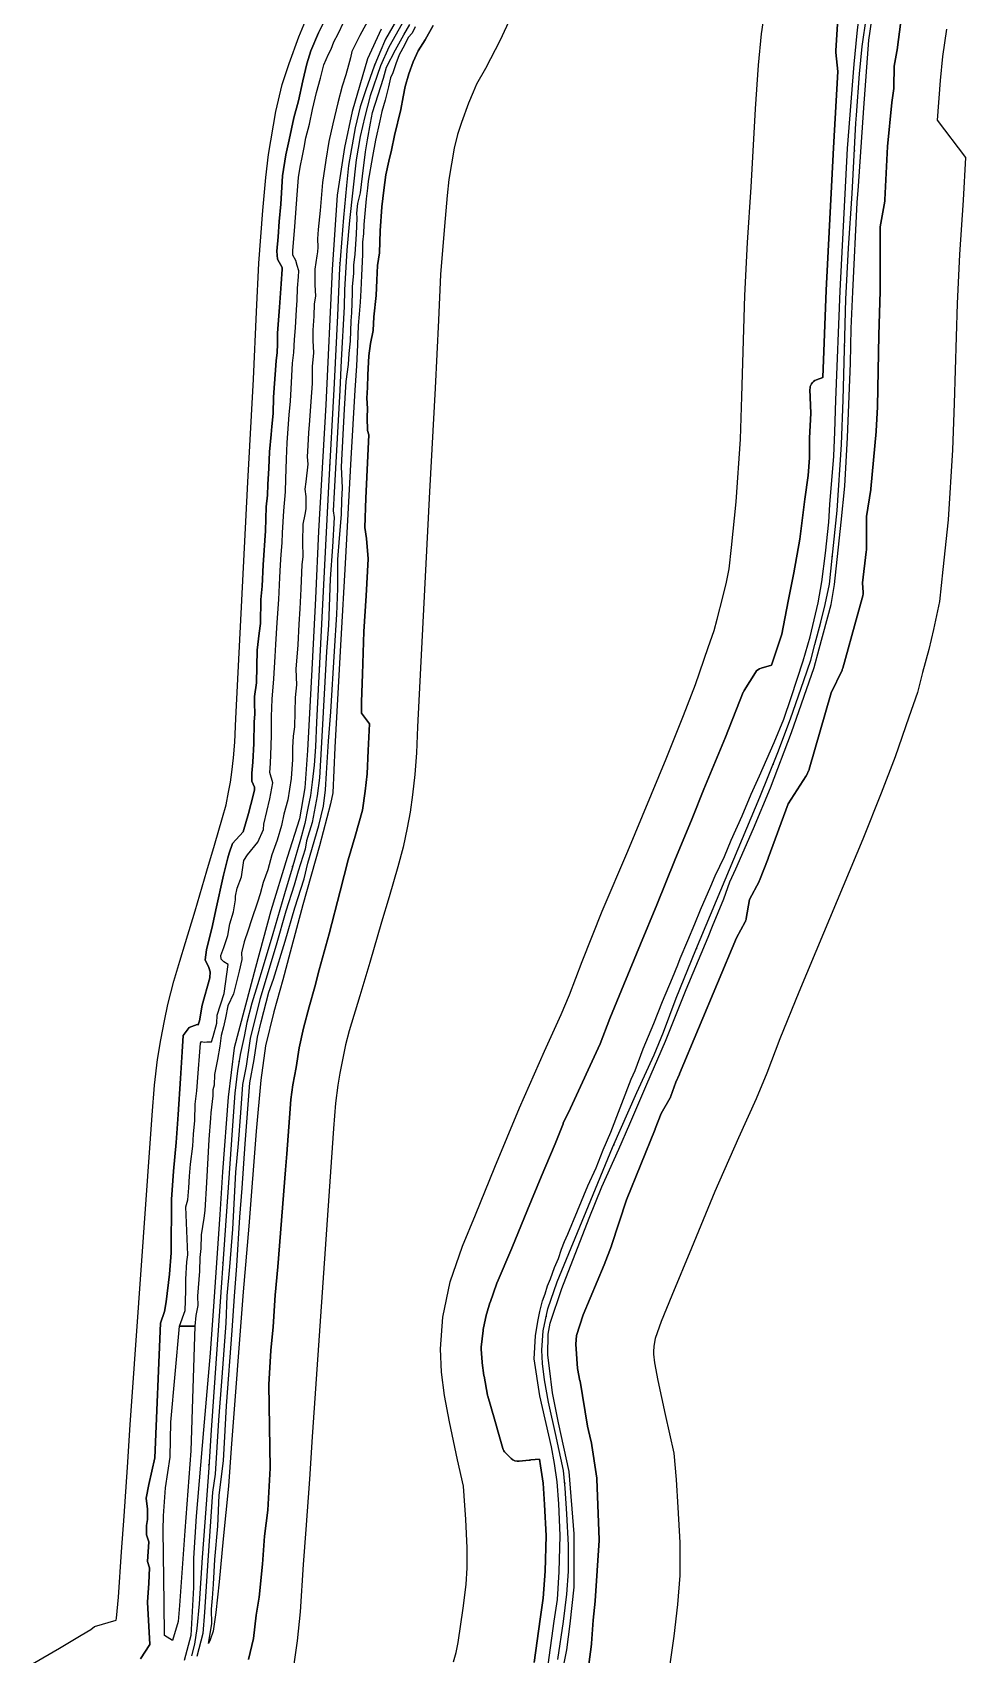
# Model space of a CAD drawing. Header units: inches. Extents: x 91426 to 118597, y 433843 to 446922.
# Drawn here: x 103256 to 103717, y 439581 to 440383 of the extents above; entities that cross this region are included whole.
import ezdxf

# ---------------------------------------------------------------- set-up
doc = ezdxf.new("R2010")
doc.units = ezdxf.units.IN
doc.header["$MEASUREMENT"] = 0
for name, color, linetype, true_color in [('As_waterkering_PWK', 7, 'Continuous', 0x8b0648), ('Beschermingszone_PWK', 7, 'Continuous', 0xde06d3), ('Kernzone_PWK', 7, 'Continuous', 0x33065f), ('Kruinlijnen_PWK', 7, 'Continuous', 0xda0676), ('Leggerbermen_PWK', 7, 'Continuous', 0xd60719), ('Referentiepunten_PWK', 7, 'Continuous', 0x7e0730)]:
    doc.layers.add(name, color=color, linetype=linetype, true_color=true_color)

msp = doc.modelspace()

# ---------------------------------------------------------------- linework, layer by layer
at = {"layer": 'As_waterkering_PWK'}
for points in [[(103435.9132, 440389.034), (103430.4893, 440379.509), (103427.7111, 440372.8944), (103424.8007, 440366.1475), (103420.6997, 440354.5058), (103417.9215, 440346.1714), (103415.408, 440335.7204), (103412.233, 440317.0672), (103411.1746, 440307.2776), (103409.7194, 440291.4026), (103407.7351, 440266.3994), (103406.6767, 440242.9837), (103405.0892, 440209.5139), (103402.3111, 440158.4492), (103396.3579, 440041.9), (103395.8288, 440029.7291), (103395.1673, 440020.601), (103394.2413, 440012.2666), (103393.3152, 440005.652), (103392.1246, 439999.4343), (103390.5371, 439991.7613), (103388.4204, 439983.9561), (103384.3194, 439969.8009), (103380.4829, 439957.1009), (103374.7944, 439937.2571), (103369.8996, 439921.2497), (103367.1214, 439912.1216), (103364.3433, 439902.9935), (103361.8298, 439893.4684), (103360.5068, 439886.457), (103358.6547, 439877.5934), (103357.3318, 439869.5236), (103356.0089, 439858.5434), (103354.9506, 439844.785), (103344.2349, 439691.9878), (103342.912, 439670.9534), (103341.1922, 439646.4794), (103339.8693, 439629.0169), (103338.4141, 439606.1304), (103337.2235, 439593.9595), (103336.0328, 439586.1543), (103334.5776, 439580.3334)], [(103662.9639, 440337.995), (103663.182, 440341.9757), (103664.6372, 440362.481), (103665.9601, 440375.9748), (103668.2091, 440390.7915)], [(103514.7084, 439688.7363), (103511.0463, 439705.7838), (103509.0619, 439716.7641), (103508.0036, 439724.8339), (103507.739, 439731.4485), (103508.4005, 439740.9735), (103510.6494, 439751.9537), (103515.2796, 439765.1829), (103521.1005, 439779.3381), (103530.7578, 439802.8861), (103542.6641, 439831.5935), (103554.7026, 439858.8456), (103563.1693, 439877.4988), (103567.7995, 439888.7436), (103574.1495, 439905.4124), (103583.8069, 439929.3572), (103596.2423, 439958.8583), (103615.4246, 440004.8959), (103624.2882, 440026.9886), (103630.6382, 440043.5251), (103637.1205, 440062.4429), (103640.6924, 440072.6294), (103642.6768, 440080.3023), (103645.5872, 440091.4148), (103647.7039, 440100.0138), (103649.8205, 440110.068), (103651.1434, 440123.0326), (103653.657, 440146.5805), (103655.7737, 440179.2567), (103656.5674, 440201.2171), (103658.0226, 440250.9589), (103659.2133, 440276.2266), (103661.0653, 440303.3465), (103662.9639, 440337.995)], [(103515.6765, 439578.519), (103518.4546, 439597.3045), (103520.0421, 439610.9305), (103520.8359, 439622.043), (103520.8359, 439635.0077), (103520.0421, 439650.6181), (103519.2484, 439663.3181), (103518.4546, 439672.0494), (103514.8828, 439687.9244), (103514.7084, 439688.7363)]]:
    msp.add_lwpolyline(points, dxfattribs=at)
at = {"layer": 'Beschermingszone_PWK'}
for points in [[(103530.9996, 439576.1067), (103532.1902, 439586.1609), (103532.2136, 439586.4126), (103532.9998, 439598.0746), (103534.0456, 439607.3558), (103534.0659, 439607.583), (103536.0503, 439637.3487), (103536.0507, 439637.3543), (103536.0614, 439637.6813), (103536.0567, 439637.8251), (103536.0574, 439637.8811), (103534.8668, 439667.6468), (103534.8601, 439667.774), (103534.828, 439668.0996), (103534.8139, 439668.1992), (103532.0357, 439686.4555), (103531.9965, 439686.6788), (103531.9585, 439686.8534), (103530.2779, 439693.9641), (103526.6015, 439716.154), (103526.5726, 439716.3122), (103526.5636, 439716.3565), (103525.3088, 439722.3796), (103524.4362, 439734.4702), (103524.8341, 439738.8072), (103528.2071, 439748.9064), (103538.4578, 439773.6134), (103538.4589, 439773.6161), (103538.5045, 439773.7301), (103542.0764, 439782.9905), (103542.1461, 439783.1827), (103542.1658, 439783.242), (103549.5182, 439805.8244), (103563.7375, 439840.7145), (103563.776, 439840.8118), (103566.6848, 439848.3999), (103571.0897, 439856.1748), (103571.2238, 439856.4281), (103571.3588, 439856.7261), (103571.4637, 439857.0022), (103573.8982, 439864.0265), (103575.6839, 439867.8867), (103575.7597, 439868.059), (103603.8356, 439935.2831), (103608.206, 439943.2527), (103608.3064, 439943.4455), (103608.4414, 439943.7435), (103608.5567, 439944.0497), (103608.6516, 439944.3628), (103608.7259, 439944.6814), (103608.754, 439944.8349), (103610.3364, 439954.3292), (103615.0976, 439963.1193), (103615.1855, 439963.2893), (103615.3205, 439963.5873), (103615.359, 439963.683), (103619.5924, 439974.5309), (103619.6281, 439974.6253), (103629.4949, 440001.4994), (103638.3303, 440015.3287), (103638.4469, 440015.5206), (103638.6012, 440015.8092), (103638.6477, 440015.9061), (103639.5738, 440017.8905), (103639.6623, 440018.0916), (103639.7776, 440018.3978), (103639.8503, 440018.6306), (103650.672, 440056.4822), (103656.0834, 440067.7078), (103656.1988, 440067.9656), (103656.3141, 440068.2718), (103656.3981, 440068.5446), (103663.5422, 440094.343), (103666.3206, 440104.3984), (103666.3308, 440104.436), (103666.4051, 440104.7546), (103666.4584, 440105.0775), (103666.4905, 440105.4031), (103666.4946, 440105.9861), (103666.2516, 440110.7267), (103668.0551, 440126.1852), (103668.0781, 440126.4376), (103668.0888, 440126.7646), (103668.0888, 440143.5566), (103670.2722, 440156.9143), (103670.2949, 440157.0683), (103670.3167, 440157.2632), (103672.9217, 440185.6043), (103672.932, 440185.735), (103672.9342, 440185.7701), (103673.6365, 440197.778), (103673.6441, 440197.9763), (103674.3051, 440233.2694), (103674.9656, 440255.0686), (103674.9679, 440255.22), (103674.9679, 440286.8085), (103677.1448, 440299.4854), (103677.1741, 440299.679), (103677.2062, 440300.0046), (103677.2107, 440300.0819), (103678.5279, 440326.4265), (103680.6208, 440348.2707), (103681.6588, 440355.148), (103681.672, 440355.2416), (103681.7041, 440355.5672), (103681.7144, 440355.8325), (103681.8416, 440366.1358), (103683.4871, 440375.3408), (103683.5223, 440375.568), (103683.5251, 440375.5894), (103689.1746, 440419.9844)], [(103464.0936, 439577.444), (103465.4344, 439582.0622), (103466.3767, 439586.9311), (103468.8798, 439603.8565), (103470.2488, 439615.6071), (103470.8359, 439623.8265), (103470.8359, 439633.7373), (103470.1214, 439647.789), (103469.3898, 439659.4945), (103468.9561, 439664.265), (103466.049, 439677.1858), (103461.9892, 439696.0846), (103459.6438, 439709.0627), (103458.1339, 439720.5751), (103457.6696, 439732.1834), (103458.7507, 439747.7516), (103462.3428, 439765.2892), (103468.5284, 439782.9622), (103474.8487, 439798.3321), (103484.5346, 439821.9498), (103496.6973, 439851.2755), (103509.0687, 439879.281), (103517.2732, 439897.3567), (103521.3121, 439907.1655), (103527.5977, 439923.6649), (103537.5817, 439948.42), (103550.1282, 439978.1844), (103569.1433, 440023.8208), (103577.7448, 440045.2603), (103583.634, 440060.5967), (103589.8781, 440078.8194), (103592.8123, 440087.1871), (103594.2887, 440092.8959), (103597.1249, 440103.7249), (103598.9508, 440111.1427), (103600.3476, 440117.7776), (103601.4135, 440128.2239), (103603.8289, 440150.8519), (103605.8321, 440181.7762), (103606.5938, 440202.8512), (103608.0571, 440252.8668), (103609.2935, 440279.107), (103611.1586, 440306.4178), (103613.2789, 440345.1135), (103614.8102, 440366.6908), (103616.3278, 440382.1701), (103618.8168, 440398.5682)], [(103255.9488, 439576.4117), (103269.33, 439584.1728), (103280.1029, 439590.5613), (103284.7581, 439593.4391), (103286.6886, 439594.9325), (103297.3652, 439597.9221), (103297.5184, 439598.9263), (103298.5379, 439609.3476), (103299.9653, 439631.7969), (103301.2983, 439649.3922), (103303.0001, 439673.6108), (103304.3228, 439694.6424), (103315.058, 439847.7181), (103316.1929, 439862.4715), (103317.7209, 439875.154), (103319.3224, 439884.9231), (103321.2727, 439894.2566), (103322.7886, 439902.291), (103325.8583, 439913.9236), (103328.8545, 439923.7681), (103331.6403, 439932.9214), (103336.44, 439948.6177), (103342.1098, 439968.3963), (103345.9626, 439981.1503), (103349.9048, 439994.7571), (103351.6131, 440001.0567), (103352.8941, 440007.2483), (103353.8405, 440012.1905), (103354.5487, 440017.2492), (103355.3273, 440024.2564), (103355.8916, 440032.0438), (103356.4023, 440043.789), (103362.3665, 440160.5559), (103365.1407, 440211.5479), (103366.7195, 440244.8343), (103367.8066, 440268.8855), (103369.8641, 440294.8107), (103371.3714, 440311.2532), (103372.5957, 440322.5779), (103376.2015, 440343.7623), (103379.4317, 440357.193), (103382.8595, 440367.4765), (103387.5289, 440380.7317), (103390.9064, 440388.5612)], [(103401.589, 440391.2743), (103397.2539, 440382.7441), (103393.5202, 440373.7557), (103391.5521, 440367.4292), (103389.5139, 440359.0049), (103387.4088, 440349.1374), (103385.1561, 440340.6568), (103382.8933, 440329.7415), (103381.1471, 440322.3539), (103379.4907, 440312.0011), (103378.6871, 440298.0727), (103377.8962, 440289.3725), (103377.3686, 440281.8543), (103376.6633, 440274.8027), (103377.0837, 440270.8094), (103379.298, 440266.6577), (103379.4368, 440265.9177), (103378.9518, 440258.6439), (103378.0272, 440247.0197), (103377.0865, 440234.2539), (103377.0865, 440228.7974), (103376.836, 440224.665), (103376.4425, 440220.4664), (103375.1051, 440202.5464), (103374.9748, 440194.4629), (103374.1964, 440188.106), (103373.927, 440184.0664), (103373.1295, 440175.5583), (103372.727, 440167.5102), (103372.327, 440159.3765), (103372.1988, 440154.1191), (103371.5399, 440148.4529), (103371.1393, 440136.434), (103369.9516, 440119.6744), (103369.4238, 440109.1179), (103368.8889, 440102.5664), (103368.6269, 440090.7754), (103367.9948, 440085.8444), (103367.0393, 440077.5189), (103366.6439, 440061.4348), (103365.7094, 440054.6268), (103365.7094, 440051.3153), (103365.8361, 440045.993), (103365.4478, 440041.8511), (103365.3138, 440031.4025), (103364.9261, 440022.0945), (103364.3865, 440016.6991), (103364.3865, 440012.8208), (103365.6196, 440009.8063), (103365.6826, 440008.3589), (103363.8826, 440001.1593), (103362.721, 439996.7709), (103360.0265, 439987.7502), (103354.7714, 439981.9696), (103353.2302, 439977.1745), (103352.5247, 439974.7761), (103350.3636, 439966.2664), (103346.6425, 439949.123), (103344.9381, 439941.3875), (103341.9721, 439929.3888), (103341.3573, 439924.4706), (103343.1636, 439920.6773), (103343.8351, 439918.5786), (103343.6564, 439915.5386), (103339.906, 439901.9598), (103338.4549, 439894.3086), (103337.9013, 439892.3709), (103337.3962, 439892.4215), (103333.4709, 439890.994), (103330.4864, 439887.0146), (103330.0012, 439878.9276), (103329.075, 439865.8288), (103328.0174, 439847.983), (103326.9656, 439834.1771), (103325.6407, 439819.9999), (103324.7006, 439806.034), (103324.4361, 439779.5902), (103323.6614, 439769.0011), (103322.1092, 439755.4195), (103321.1456, 439750.6019), (103319.3088, 439744.8087), (103316.3886, 439678.3097), (103313.4181, 439665.0069), (103312.2157, 439658.2432), (103312.7926, 439652.9066), (103312.7926, 439647.7867), (103312.2635, 439644.744), (103312.2635, 439640.109), (103313.5255, 439636.7014), (103312.8747, 439627.069), (103313.8548, 439623.8328), (103313.4189, 439616.2775), (103312.7461, 439606.8582), (103313.9729, 439586.0028), (103309.3257, 439578.8436)], [(103492.2785, 440390.0796), (103487.0756, 440379.0026), (103479.8173, 440365.0908), (103475.4251, 440357.3776), (103473.717, 440353.3109), (103471.3904, 440347.9173), (103467.9998, 440338.2925), (103466.0338, 440332.3945), (103464.4161, 440325.668), (103461.7796, 440310.1788), (103460.9287, 440302.3081), (103459.5385, 440287.1424), (103457.6456, 440263.2918), (103456.6232, 440240.6705), (103455.0248, 440206.9713), (103452.2418, 440155.8158), (103446.3025, 440039.5387), (103445.7502, 440026.8357), (103444.9673, 440016.0317), (103443.8569, 440006.0384), (103442.6586, 439997.4789), (103441.1627, 439989.6668), (103439.1921, 439980.1421), (103436.565, 439970.4549), (103432.2653, 439955.6141), (103428.4493, 439942.9815), (103422.7374, 439923.0563), (103417.7237, 439906.6602), (103412.4495, 439889.3308), (103410.6312, 439882.4403), (103409.5495, 439876.7074), (103407.8202, 439868.4313), (103406.8455, 439862.4856), (103405.7789, 439853.6333), (103404.8163, 439841.1186), (103394.125, 439688.6696), (103392.8019, 439667.6317), (103391.0597, 439642.8384), (103389.7493, 439625.5418), (103388.2593, 439602.1088), (103386.8548, 439587.751), (103385.1079, 439576.2994)], [(103362.7576, 439578.5553), (103365.172, 439588.8565), (103366.5762, 439600.5115), (103367.9227, 439609.3988), (103369.5747, 439625.6439), (103370.6184, 439639.4718), (103372.2229, 439652.3085), (103373.4532, 439673.0858), (103373.0386, 439693.7332), (103372.7634, 439714.524), (103373.8011, 439731.2593), (103374.9936, 439743.0505), (103375.9225, 439758.7103), (103377.2327, 439772.7303), (103381.0744, 439820.5527), (103381.739, 439828.5269), (103383.0681, 439846.3372), (103383.703, 439855.3534), (103384.6695, 439862.6019), (103386.2246, 439871.2848), (103387.776, 439880.8516), (103389.8905, 439890.6776), (103392.6992, 439901.2741), (103395.4625, 439911.1427), (103397.7328, 439919.4226), (103402.5182, 439937.3682), (103407.9516, 439958.3066), (103412.0029, 439973.8586), (103415.3997, 439985.4861), (103419.0899, 439998.4014), (103420.449, 440007.7643), (103421.3042, 440016.459), (103421.8493, 440027.9064), (103422.4613, 440041.0651), (103418.4939, 440046.436), (103418.4939, 440051.9454), (103419.1524, 440065.6413), (103419.6803, 440086.7605), (103420.8652, 440104.4026), (103421.9477, 440122.7057), (103421.1059, 440132.7142), (103420.2279, 440138.1077), (103420.739, 440152.6744), (103421.6627, 440173.6558), (103422.2409, 440183.9176), (103421.5798, 440186.0521), (103421.3649, 440192.6053), (103421.6184, 440197.0417), (103421.1315, 440202.0326), (103421.4762, 440207.4318), (103421.7217, 440213.6921), (103422.1987, 440222.9948), (103423.0005, 440229.1801), (103424.3932, 440235.5107), (103424.6483, 440242.2686), (103425.7445, 440252.8662), (103426.1177, 440260.4533), (103426.4706, 440267.7477), (103427.4747, 440273.9534), (103427.8804, 440284.7734), (103428.6625, 440296.6337), (103429.5697, 440304.9291), (103430.5899, 440312.4524), (103432.1325, 440319.2655), (103433.3273, 440324.7086), (103434.9059, 440331.9438), (103437.9698, 440344.8656), (103439.0949, 440351.1189), (103440.1466, 440356.217), (103441.9771, 440362.4358), (103444.1137, 440368.3431), (103446.5425, 440373.8076), (103449.9853, 440379.2907), (103453.9883, 440386.3628)], [(103707.7229, 440384.5701), (103705.666, 440371.0185), (103704.4988, 440359.1132), (103703.1045, 440339.4655), (103717.1176, 440321.0437), (103715.9627, 440299.9681), (103714.125, 440273.0582), (103712.9848, 440248.8602), (103711.5384, 440199.4196), (103710.7094, 440176.4851), (103708.4679, 440141.882), (103705.8463, 440117.3221), (103704.2408, 440101.5873), (103701.3323, 440087.772), (103698.8957, 440077.8737), (103695.9037, 440066.4493), (103693.3605, 440056.6158), (103689.0871, 440044.4287), (103682.3428, 440024.7464), (103675.4859, 440006.8898), (103666.334, 439984.0785), (103646.9678, 439937.5996), (103634.6545, 439908.3881), (103625.3566, 439885.3345), (103618.9357, 439868.4795), (103613.655, 439855.6551), (103604.9, 439836.3667), (103593.2275, 439809.9432), (103581.6033, 439781.916), (103571.9775, 439758.4448), (103566.706, 439745.6256), (103563.7867, 439737.2847), (103563.0151, 439733.5176), (103562.8153, 439730.64), (103562.8602, 439729.5185), (103563.4219, 439725.2356), (103565.0091, 439716.453), (103568.5999, 439699.7369), (103572.903, 439680.6122), (103574.0928, 439667.5241), (103574.955, 439653.7301), (103575.8359, 439636.4051), (103575.8359, 439620.0813), (103574.8148, 439605.7863), (103572.987, 439590.0972), (103569.9063, 439569.2657)]]:
    msp.add_lwpolyline(points, dxfattribs=at)
msp.add_lwpolyline([(103654.4581, 440397.5461), (103653.0052, 440373.903, 0.04300722), (103653.0263, 440373.0447), (103654.0682, 440363.6592), (103651.7988, 440325.8644), (103648.2223, 440255.527), (103646.5177, 440212.3576), (103643.3728, 440211.119, 0.31738655), (103640.2078, 440206.2983), (103640.5984, 440194.7138), (103640.0741, 440182.2641), (103639.9429, 440172.5528), (103639.3036, 440163.8575), (103637.7334, 440152.2119), (103635.2339, 440132.3478), (103632.2225, 440115.7199), (103629.4488, 440101.7192), (103626.335, 440085.3717), (103621.1889, 440070.1573), (103616.1269, 440068.6475, 0.18213816), (103613.3205, 440066.5132), (103607.6839, 440057.5282, 0.04523059), (103607.2751, 440056.7233), (103598.4315, 440034.5483), (103587.8507, 440008.7575), (103582.0431, 439994.2385), (103573.4647, 439973.6506), (103564.4594, 439951.667), (103556.3975, 439932.1068), (103548.1797, 439912.225), (103541.3684, 439895.3974), (103536.5712, 439882.8659), (103521.7963, 439851.1552), (103518.2999, 439843.6245, 0.01529618), (103518.1796, 439843.3433), (103514.3148, 439833.4813), (103507.3405, 439817.1641), (103500.7001, 439800.8287), (103492.8085, 439781.889), (103485.5633, 439764.849, 0.01568398), (103485.4497, 439764.5567), (103482.0952, 439755.0525, 0.01126727), (103482.025, 439754.8384), (103480.5123, 439749.8465, 0.02144436), (103480.4056, 439749.4313), (103478.7647, 439741.6741, 0.02339703), (103478.6895, 439741.2125), (103477.7318, 439732.9133, 0.0479538), (103477.7135, 439731.9566), (103478.2067, 439725.5458, 0.0146906), (103478.2378, 439725.2537), (103479.1012, 439718.922, 0.01108458), (103479.1361, 439718.7031), (103480.8543, 439709.2535, 0.02540899), (103480.9704, 439708.7591), (103484.2842, 439697.2989), (103486.779, 439688.6325), (103488.3738, 439682.9247, 0.13519923), (103489.7419, 439680.6488), (103492.571, 439677.9556, 0.21837662), (103496.5137, 439676.6016), (103501.4907, 439677.097, 0.0194218), (103501.8753, 439677.1504), (103502.3172, 439677.2294), (103506.5019, 439677.519), (103507.1146, 439674.3023), (103508.2847, 439665.6543), (103509.0571, 439655.1002), (103509.8327, 439639.7164), (103509.3158, 439622.2685), (103508.4173, 439608.9205), (103506.8641, 439598.4368), (103503.9797, 439577.0661)], format="xyb", dxfattribs=at)
at = {"layer": 'Kernzone_PWK'}
for points in [[(103689.1746, 440419.9844), (103683.5251, 440375.5894), (103683.5223, 440375.568), (103683.4871, 440375.3408), (103681.8416, 440366.1358), (103681.7144, 440355.8325), (103681.7041, 440355.5672), (103681.672, 440355.2416), (103681.6588, 440355.148), (103680.6208, 440348.2707), (103678.5279, 440326.4265), (103677.2107, 440300.0819), (103677.2062, 440300.0046), (103677.1741, 440299.679), (103677.1448, 440299.4854), (103674.9679, 440286.8085), (103674.9679, 440255.22), (103674.9656, 440255.0686), (103674.3051, 440233.2694), (103673.6441, 440197.9763), (103673.6365, 440197.778), (103672.9342, 440185.7701), (103672.932, 440185.735), (103672.9217, 440185.6043), (103670.3167, 440157.2632), (103670.2949, 440157.0683), (103670.2722, 440156.9143), (103668.0888, 440143.5566), (103668.0888, 440126.7646), (103668.0781, 440126.4376), (103668.0551, 440126.1852), (103666.2516, 440110.7267), (103666.4946, 440105.9861), (103666.4905, 440105.4031), (103666.4584, 440105.0775), (103666.4051, 440104.7546), (103666.3308, 440104.436), (103666.3206, 440104.3984), (103663.5422, 440094.343), (103656.3981, 440068.5446), (103656.3141, 440068.2718), (103656.1988, 440067.9656), (103656.0834, 440067.7078), (103650.672, 440056.4822), (103639.8503, 440018.6306), (103639.7776, 440018.3978), (103639.6623, 440018.0916), (103639.5738, 440017.8905), (103638.6477, 440015.9061), (103638.6012, 440015.8092), (103638.4469, 440015.5206), (103638.3303, 440015.3287), (103629.4949, 440001.4994), (103619.6281, 439974.6253), (103619.5924, 439974.5309), (103615.359, 439963.683), (103615.3205, 439963.5873), (103615.1855, 439963.2893), (103615.0976, 439963.1193), (103610.3364, 439954.3292), (103608.754, 439944.8349), (103608.7259, 439944.6814), (103608.6516, 439944.3628), (103608.5567, 439944.0497), (103608.4414, 439943.7435), (103608.3064, 439943.4455), (103608.206, 439943.2527), (103603.8356, 439935.2831), (103575.7597, 439868.059), (103575.6839, 439867.8867), (103573.8982, 439864.0265), (103571.4637, 439857.0022), (103571.3588, 439856.7261), (103571.2238, 439856.4281), (103571.0897, 439856.1748), (103566.6848, 439848.3999), (103563.776, 439840.8118), (103563.7375, 439840.7145), (103549.5182, 439805.8244), (103542.1658, 439783.242), (103542.1461, 439783.1827), (103542.0764, 439782.9905), (103538.5045, 439773.7301), (103538.4589, 439773.6161), (103538.4578, 439773.6134), (103528.2071, 439748.9064), (103524.8341, 439738.8072), (103524.4362, 439734.4702), (103525.3088, 439722.3796), (103526.5636, 439716.3565), (103526.5726, 439716.3122), (103526.6015, 439716.154), (103530.2779, 439693.9641), (103531.9585, 439686.8534), (103531.9965, 439686.6788), (103532.0357, 439686.4555), (103534.8139, 439668.1992), (103534.828, 439668.0996), (103534.8601, 439667.774), (103534.8668, 439667.6468), (103536.0574, 439637.8811), (103536.0567, 439637.8251), (103536.0614, 439637.6813), (103536.0507, 439637.3543), (103536.0503, 439637.3487), (103534.0659, 439607.583), (103534.0456, 439607.3558), (103532.9998, 439598.0746), (103532.2136, 439586.4126), (103532.1902, 439586.1609), (103530.9996, 439576.1067)], [(103309.3257, 439578.8436), (103313.9729, 439586.0028), (103312.7461, 439606.8582), (103313.4189, 439616.2775), (103313.8548, 439623.8328), (103312.8747, 439627.069), (103313.5255, 439636.7014), (103312.2635, 439640.109), (103312.2635, 439644.744), (103312.7926, 439647.7867), (103312.7926, 439652.9066), (103312.2157, 439658.2432), (103313.4181, 439665.0069), (103316.3886, 439678.3097), (103319.3088, 439744.8087), (103321.1456, 439750.6019), (103322.1092, 439755.4195), (103323.6614, 439769.0011), (103324.4361, 439779.5902), (103324.7006, 439806.034), (103325.6407, 439819.9999), (103326.9656, 439834.1771), (103328.0174, 439847.983), (103329.075, 439865.8288), (103330.0012, 439878.9276), (103330.4864, 439887.0146), (103333.4709, 439890.994), (103337.3962, 439892.4215), (103337.9013, 439892.3709), (103338.4549, 439894.3086), (103339.906, 439901.9598), (103343.6564, 439915.5386), (103343.8351, 439918.5786), (103343.1636, 439920.6773), (103341.3573, 439924.4706), (103341.9721, 439929.3888), (103344.9381, 439941.3875), (103346.6425, 439949.123), (103350.3636, 439966.2664), (103352.5247, 439974.7761), (103353.2302, 439977.1745), (103354.7714, 439981.9696), (103360.0265, 439987.7502), (103362.721, 439996.7709), (103363.8826, 440001.1593), (103365.6826, 440008.3589), (103365.6196, 440009.8063), (103364.3865, 440012.8208), (103364.3865, 440016.6991), (103364.9261, 440022.0945), (103365.3138, 440031.4025), (103365.4478, 440041.8511), (103365.8361, 440045.993), (103365.7094, 440051.3153), (103365.7094, 440054.6268), (103366.6439, 440061.4348), (103367.0393, 440077.5189), (103367.9948, 440085.8444), (103368.6269, 440090.7754), (103368.8889, 440102.5664), (103369.4238, 440109.1179), (103369.9516, 440119.6744), (103371.1393, 440136.434), (103371.5399, 440148.4529), (103372.1988, 440154.1191), (103372.327, 440159.3765), (103372.727, 440167.5102), (103373.1295, 440175.5583), (103373.927, 440184.0664), (103374.1964, 440188.106), (103374.9748, 440194.4629), (103375.1051, 440202.5464), (103376.4425, 440220.4664), (103376.836, 440224.665), (103377.0865, 440228.7974), (103377.0865, 440234.2539), (103378.0272, 440247.0197), (103378.9518, 440258.6439), (103379.4368, 440265.9177), (103379.298, 440266.6577), (103377.0837, 440270.8094), (103376.6633, 440274.8027), (103377.3686, 440281.8543), (103377.8962, 440289.3725), (103378.6871, 440298.0727), (103379.4907, 440312.0011), (103381.1471, 440322.3539), (103382.8933, 440329.7415), (103385.1561, 440340.6568), (103387.4088, 440349.1374), (103389.5139, 440359.0049), (103391.5521, 440367.4292), (103393.5202, 440373.7557), (103397.2539, 440382.7441), (103401.589, 440391.2743)], [(103453.9883, 440386.3628), (103449.9853, 440379.2907), (103446.5425, 440373.8076), (103444.1137, 440368.3431), (103441.9771, 440362.4358), (103440.1466, 440356.217), (103439.0949, 440351.1189), (103437.9698, 440344.8656), (103434.9059, 440331.9438), (103433.3273, 440324.7086), (103432.1325, 440319.2655), (103430.5899, 440312.4524), (103429.5697, 440304.9291), (103428.6625, 440296.6337), (103427.8804, 440284.7734), (103427.4747, 440273.9534), (103426.4706, 440267.7477), (103426.1177, 440260.4533), (103425.7445, 440252.8662), (103424.6483, 440242.2686), (103424.3932, 440235.5107), (103423.0005, 440229.1801), (103422.1987, 440222.9948), (103421.7217, 440213.6921), (103421.4762, 440207.4318), (103421.1315, 440202.0326), (103421.6184, 440197.0417), (103421.3649, 440192.6053), (103421.5798, 440186.0521), (103422.2409, 440183.9176), (103421.6627, 440173.6558), (103420.739, 440152.6744), (103420.2279, 440138.1077), (103421.1059, 440132.7142), (103421.9477, 440122.7057), (103420.8652, 440104.4026), (103419.6803, 440086.7605), (103419.1524, 440065.6413), (103418.4939, 440051.9454), (103418.4939, 440046.436), (103422.4613, 440041.0651), (103421.8493, 440027.9064), (103421.3042, 440016.459), (103420.449, 440007.7643), (103419.0899, 439998.4014), (103415.3997, 439985.4861), (103412.0029, 439973.8586), (103407.9516, 439958.3066), (103402.5182, 439937.3682), (103397.7328, 439919.4226), (103395.4625, 439911.1427), (103392.6992, 439901.2741), (103389.8905, 439890.6776), (103387.776, 439880.8516), (103386.2246, 439871.2848), (103384.6695, 439862.6019), (103383.703, 439855.3534), (103383.0681, 439846.3372), (103381.739, 439828.5269), (103381.0744, 439820.5527), (103377.2327, 439772.7303), (103375.9225, 439758.7103), (103374.9936, 439743.0505), (103373.8011, 439731.2593), (103372.7634, 439714.524), (103373.0386, 439693.7332), (103373.4532, 439673.0858), (103372.2229, 439652.3085), (103370.6184, 439639.4718), (103369.5747, 439625.6439), (103367.9227, 439609.3988), (103366.5762, 439600.5115), (103365.172, 439588.8565), (103362.7576, 439578.5553)]]:
    msp.add_lwpolyline(points, dxfattribs=at)
msp.add_lwpolyline([(103503.9797, 439577.0661), (103506.8641, 439598.4368), (103508.4173, 439608.9205), (103509.3158, 439622.2685), (103509.8327, 439639.7164), (103509.0571, 439655.1002), (103508.2847, 439665.6543), (103507.1146, 439674.3023), (103506.5019, 439677.519), (103502.3172, 439677.2294), (103501.8753, 439677.1504, -0.0194218), (103501.4907, 439677.097), (103496.5137, 439676.6016, -0.21837662), (103492.571, 439677.9556), (103489.7419, 439680.6488, -0.13519923), (103488.3738, 439682.9247), (103486.779, 439688.6325), (103484.2842, 439697.2989), (103480.9704, 439708.7591, -0.02540899), (103480.8543, 439709.2535), (103479.1361, 439718.7031, -0.01108458), (103479.1012, 439718.922), (103478.2378, 439725.2537, -0.0146906), (103478.2067, 439725.5458), (103477.7135, 439731.9566, -0.0479538), (103477.7318, 439732.9133), (103478.6895, 439741.2125, -0.02339703), (103478.7647, 439741.6741), (103480.4056, 439749.4313, -0.02144436), (103480.5123, 439749.8465), (103482.025, 439754.8384, -0.01126727), (103482.0952, 439755.0525), (103485.4497, 439764.5567, -0.01568397), (103485.5633, 439764.849), (103492.8085, 439781.889), (103500.7001, 439800.8287), (103507.3405, 439817.1641), (103514.3148, 439833.4813), (103518.1796, 439843.3433, -0.01529619), (103518.2999, 439843.6245), (103521.7963, 439851.1552), (103536.5712, 439882.8659), (103541.3684, 439895.3974), (103548.1797, 439912.225), (103556.3975, 439932.1068), (103564.4594, 439951.667), (103573.4647, 439973.6506), (103582.0431, 439994.2385), (103587.8507, 440008.7575), (103598.4315, 440034.5483), (103607.2751, 440056.7233, -0.04523059), (103607.6839, 440057.5282), (103613.3205, 440066.5132, -0.18213816), (103616.1269, 440068.6475), (103621.1889, 440070.1573), (103626.335, 440085.3717), (103629.4488, 440101.7192), (103632.2225, 440115.7199), (103635.2339, 440132.3478), (103637.7334, 440152.2119), (103639.3036, 440163.8575), (103639.9429, 440172.5528), (103640.0741, 440182.2641), (103640.5984, 440194.7138), (103640.2078, 440206.2983, -0.31738655), (103643.3728, 440211.119), (103646.5177, 440212.3576), (103648.2223, 440255.527), (103651.7988, 440325.8644), (103654.0682, 440363.6592), (103653.0263, 440373.0447, -0.04300722), (103653.0052, 440373.903), (103654.4581, 440397.5461)], format="xyb", dxfattribs=at)
at = {"layer": 'Kruinlijnen_PWK'}
for points in [[(103441.6792, 440392.5001), (103432.1542, 440375.5667), (103427.9208, 440366.3063), (103422.8937, 440351.6219), (103420.2479, 440341.3031), (103417.9989, 440331.3812), (103415.8823, 440319.8718), (103414.2948, 440304.9228), (103412.575, 440289.8415), (103411.252, 440275.2894), (103410.1937, 440255.7102), (103410.0614, 440247.2435), (103408.4739, 440220.9174), (103407.8125, 440206.1007), (103405.8281, 440170.2496), (103405.0343, 440155.6975), (103404.6375, 440146.4371), (103405.0343, 440143.1298), (103404.2406, 440128.5777), (103403.0499, 440112.7026), (103402.2562, 440089.8161), (103401.1979, 440076.8515), (103398.8166, 440031.8723), (103397.7583, 440014.4097), (103396.6999, 440005.5462), (103394.1864, 439992.317), (103391.4083, 439983.1888), (103390.7468, 439979.0878), (103387.3072, 439968.2398), (103385.3228, 439961.3607), (103381.2218, 439948.5283), (103376.4593, 439931.7273), (103368.3895, 439904.872), (103363.4947, 439885.5574), (103361.5103, 439871.799), (103359.7905, 439862.8032), (103358.7321, 439848.7802), (103357.6738, 439833.5667), (103356.3509, 439819.5437), (103354.8957, 439791.2332), (103353.3082, 439772.7124), (103351.9853, 439758.2926), (103351.4561, 439744.7988), (103349.604, 439718.2081), (103347.8842, 439696.9091), (103346.2967, 439670.1861), (103344.9738, 439661.3226), (103342.5925, 439627.4558), (103341.005, 439601.9235), (103340.079, 439591.4724), (103337.1686, 439579.963)], [(103428.3501, 440384.52), (103421.471, 440369.8355), (103413.9303, 440343.774), (103410.0939, 440326.0469), (103406.522, 440302.3667), (103404.1407, 440265.7218), (103400.9657, 440198.7821), (103397.3938, 440136.3403), (103395.8063, 440103.135), (103394.2188, 440071.1204), (103391.9699, 440027.8609), (103390.5146, 440009.4723), (103387.8688, 439994.1265), (103381.9157, 439975.0764), (103373.7136, 439948.618), (103366.1729, 439920.5721), (103355.5896, 439880.8846), (103352.6792, 439856.5429), (103349.901, 439819.6334), (103348.5781, 439798.4667), (103345.6677, 439755.4718), (103343.8156, 439729.9395), (103340.5083, 439692.104), (103336.8041, 439649.3737), (103335.4812, 439628.6039), (103335.6135, 439614.184), (103334.1583, 439590.5038), (103330.9833, 439578.0683)]]:
    msp.add_lwpolyline(points, dxfattribs=at)
for points in [[(103517.3169, 439569.1663, 0), (103520.0809, 439583.3316, 0), (103521.6684, 439596.1639, 0), (103523.6528, 439614.2879, 0), (103523.6528, 439628.3108, 0), (103523.6528, 439640.614, 0), (103521.2715, 439671.438, 0), (103515.9799, 439695.5151, 0), (103512.9371, 439710.4641, 0), (103511.4819, 439722.5027, 0), (103510.7023, 439728.9749, 0), (103510.8205, 439739.4361, 0), (103511.7465, 439744.86, 0), (103517.5674, 439761.9257, 0), (103531.0611, 439796.7185, 0), (103537.2789, 439812.1966, 0), (103545.7455, 439830.8498, 0), (103551.1695, 439843.2852, 0), (103559.6362, 439862.9967, 0), (103568.7785, 439884.2856, 0), (103578.9649, 439909.818, 0), (103589.931, 439935.625, 0), (103592.0477, 439941.049, 0), (103597.604, 439954.5427, 0), (103600.6467, 439963.0094, 0), (103603.5571, 439969.3594, 0), (103612.3025, 439989.3254, 0), (103620.6369, 440009.4338, 0), (103631.088, 440036.8182, 0), (103642.3186, 440068.9753, 0), (103644.8322, 440078.2357, 0), (103650.653, 440100.0639, 0), (103652.3728, 440109.9858, 0), (103655.6943, 440140.7997, 0), (103657.3999, 440158.5369, 0), (103658.8551, 440182.614, 0), (103660.1922, 440219.3811, 0), (103660.5749, 440236.4568, 0), (103661.3687, 440254.5808, 0), (103663.6176, 440298.7663, 0), (103664.1468, 440306.9684, 0), (103666.9249, 440345.5977, 0), (103669.3203, 440379.0575, 0), (103672.4812, 440400.4988, 0)], [(103510.8848, 439575.8921, 0), (103513.7952, 439597.4557, 0), (103515.3827, 439608.1714, 0), (103516.3088, 439621.9297, 0), (103516.8379, 439639.7891, 0), (103516.0442, 439655.5319, 0), (103515.2504, 439666.3798, 0), (103514.0261, 439675.4273, 0), (103512.4386, 439683.7617, 0), (103506.7648, 439708.8664, 0), (103503.9866, 439727.255, 0), (103504.5158, 439738.4998, 0), (103505.7064, 439745.6435, 0), (103506.6325, 439750.6706, 0), (103508.1067, 439755.8092, 0), (103509.2973, 439759.2488, 0), (103510.4879, 439763.3498, 0), (103511.9431, 439766.7894, 0), (103513.9275, 439772.3457, 0), (103515.9119, 439776.8436, 0), (103517.3671, 439781.3415, 0), (103518.9546, 439785.178, 0), (103520.5421, 439788.7499, 0), (103525.2856, 439800.2801, 0), (103530.464, 439812.6947, 0), (103534.565, 439821.5583, 0), (103538.0046, 439830.5541, 0), (103541.8411, 439839.2854, 0), (103551.8953, 439865.4792, 0), (103553.8797, 439869.7125, 0), (103557.8484, 439880.4282, 0), (103563.0078, 439892.9959, 0), (103567.3734, 439903.8438, 0), (103572.2683, 439915.4855, 0), (103574.9141, 439921.9678, 0), (103576.1047, 439925.1428, 0), (103579.8089, 439934.0064, 0), (103583.3808, 439942.2085, 0), (103586.1589, 439949.22, 0), (103591.186, 439960.8617, 0), (103593.435, 439965.8887, 0), (103597.9139, 439975.4346, 0), (103601.3535, 439983.6367, 0), (103606.7775, 439995.6753, 0), (103611.1431, 440006.2586, 0), (103615.2441, 440015.3868, 0), (103622.5202, 440031.791, 0), (103627.2827, 440043.4327, 0), (103630.9869, 440054.1483, 0), (103636.94, 440072.2723, 0), (103640.3796, 440084.0463, 0), (103644.3484, 440100.8474, 0), (103646.0682, 440111.2984, 0), (103647.9202, 440125.4537, 0), (103649.5267, 440140.7787, 0), (103650.0559, 440149.5099, 0), (103652.0213, 440173.3433, 0), (103652.5505, 440185.5142, 0), (103653.0796, 440201.1246, 0), (103655.2153, 440255.2112, 0), (103658.7872, 440325.4582, 0), (103662.0755, 440367.151, 0), (103663.5497, 440382.6083, 0), (103664.7403, 440392.5302, 0)]]:
    msp.add_polyline3d(points, dxfattribs=at)
at = {"layer": 'Leggerbermen_PWK'}
msp.add_lwpolyline([(103445.1487, 440385.6377), (103443.5612, 440382.595), (103441.7092, 440380.346), (103439.8571, 440376.6418), (103437.2112, 440371.8793), (103435.6237, 440367.3814), (103434.0362, 440362.8835), (103432.9779, 440360.3699), (103431.9195, 440356.0043), (103430.1998, 440349.3897), (103428.6123, 440343.8334), (103427.6862, 440339.2032), (103425.5695, 440329.6782), (103423.982, 440321.6084), (103421.8654, 440309.4375), (103421.4685, 440305.8656), (103420.807, 440300.574), (103419.7487, 440288.0062), (103419.4841, 440283.5083), (103419.0872, 440279.275), (103419.0872, 440273.0572), (103418.5581, 440262.7385), (103418.2935, 440255.4624), (103417.8966, 440249.5093), (103417.3674, 440243.5561), (103416.9706, 440237.9999), (103416.5737, 440228.4749), (103416.0445, 440218.0238), (103415.284, 440206.0371), (103413.3742, 440172.2067), (103410.5095, 440120.3697), (103408.3269, 440082.7196), (103406.5535, 440050.2533), (103405.4622, 440029.3821), (103404.3709, 440007.0103), (103403.2796, 440001.5538), (103397.8231, 439980.819), (103389.6383, 439951.6266), (103383.3633, 439928.2999), (103379.6801, 439914.5222), (103375.3149, 439898.6983), (103371.0861, 439881.9194), (103368.9035, 439864.8678), (103366.448, 439839.7678), (103362.9013, 439792.8416), (103360.173, 439760.2389), (103354.1709, 439683.029), (103352.8067, 439664.204), (103350.2149, 439638.1491), (103348.3051, 439617.005), (103346.5317, 439601.8632), (103345.304, 439592.5871), (103343.8034, 439588.3583), (103342.985, 439586.4485), (103344.6219, 439596.1338), (103344.4855, 439603.3637), (103344.8948, 439608.8203), (103345.4404, 439615.7773), (103345.7132, 439621.9159), (103346.1225, 439627.9181), (103347.623, 439644.4241), (103348.3051, 439659.8388), (103350.3513, 439676.754), (103351.1698, 439691.7595), (103351.8518, 439704.0367), (103354.5801, 439741.141), (103355.8078, 439758.1927), (103357.0355, 439773.1981), (103358.3997, 439797.2069), (103359.6274, 439811.5302), (103361.1279, 439833.4928), (103363.3105, 439863.6401), (103365.4931, 439875.0988), (103367.1301, 439886.2847), (103369.0399, 439893.7874), (103372.723, 439908.3836), (103375.0421, 439914.795), (103380.9078, 439933.62), (103385.6823, 439950.126), (103390.1839, 439964.4494), (103392.0937, 439972.225), (103397.5502, 439990.9136), (103399.7329, 440000.4625), (103400.8242, 440008.5109), (103401.2334, 440016.6956), (103402.3247, 440032.5196), (103403.416, 440046.9794), (103405.1894, 440076.9903), (103406.4171, 440095.1332), (103406.8263, 440107.9561), (103406.8263, 440122.2794), (103407.7812, 440132.9197), (103408.7361, 440144.5148), (103408.8725, 440151.7447), (103409.1454, 440157.7469), (103408.7361, 440168.1143), (103409.5546, 440184.0746), (103410.2367, 440196.6246), (103411.0551, 440210.4024), (103412.0758, 440218.6853), (103412.4726, 440224.2415), (103413.1341, 440230.327), (103413.531, 440240.3811), (103413.7956, 440244.2176), (103414.1924, 440254.0072), (103414.1924, 440257.3145), (103414.7216, 440263.6645), (103414.7216, 440267.8979), (103415.3831, 440273.3218), (103416.1768, 440283.2437), (103416.4414, 440291.3135), (103416.3091, 440293.5625), (103416.8383, 440298.325), (103418.0289, 440303.6167), (103419.0872, 440311.8188), (103420.5424, 440323.8573), (103421.4685, 440329.8105), (103423.056, 440338.0126), (103423.982, 440343.3043), (103426.8925, 440352.0355), (103429.406, 440360.2376), (103430.9935, 440365.6616), (103435.3591, 440374.2606), (103439.4602, 440381.6689), (103442.5029, 440386.8283)], dxfattribs=at)
msp.add_lwpolyline([(103328.652, 439743.3404), (103336.2438, 439743.2613), (103334.2127, 439681.6655), (103331.3022, 439642.2425), (103328.6564, 439605.3331), (103327.9949, 439597.2633), (103325.171, 439587.9705), (103321.2022, 439590.4841), (103321.0699, 439606.3591), (103320.5866, 439642.5071), (103320.7189, 439649.6509), (103321.7772, 439663.4092), (103323.9803, 439678.5905), (103324.4231, 439695.8208)], close=True, dxfattribs=at)
msp.add_polyline3d([(103422.571, 440390.0716, 0), (103417.8085, 440381.3403, 0), (103413.8398, 440373.4028, 0), (103413.1783, 440370.3601, 0), (103412.12, 440366.7882, 0), (103410.797, 440361.8934, 0), (103408.945, 440356.3371, 0), (103406.9606, 440348.135, 0), (103404.447, 440337.684, 0), (103402.4627, 440328.9527, 0), (103400.8752, 440319.8246, 0), (103399.2877, 440308.7121, 0), (103398.7585, 440302.7589, 0), (103398.097, 440294.8214, 0), (103397.171, 440285.4287, 0), (103396.9064, 440280.7985, 0), (103397.0387, 440276.6974, 0), (103396.9064, 440274.4484, 0), (103396.5095, 440272.4641, 0), (103395.5835, 440265.8495, 0), (103395.5835, 440258.1765, 0), (103395.8481, 440252.488, 0), (103395.1866, 440248.7838, 0), (103395.0543, 440242.5661, 0), (103394.5251, 440235.6869, 0), (103394.5251, 440230.5275, 0), (103394.7897, 440224.4421, 0), (103394.2273, 440217.6801, 0), (103394.2606, 440209.3608, 0), (103393.4668, 440200.4973, 0), (103392.9376, 440190.9722, 0), (103392.4085, 440184.8868, 0), (103392.0116, 440178.6691, 0), (103391.747, 440173.1128, 0), (103392.0116, 440169.5409, 0), (103391.0856, 440160.8097, 0), (103390.5564, 440157.1055, 0), (103391.0856, 440153.4013, 0), (103391.0856, 440147.4482, 0), (103390.5564, 440144.5378, 0), (103389.6303, 440139.7753, 0), (103389.498, 440130.9117, 0), (103389.6303, 440123.6356, 0), (103389.1012, 440119.7992, 0), (103388.572, 440107.8929, 0), (103388.1751, 440097.971, 0), (103387.646, 440090.2981, 0), (103387.1168, 440080.1116, 0), (103386.0585, 440068.073, 0), (103386.4553, 440060.4001, 0), (103385.7939, 440054.0501, 0), (103385.397, 440039.6303, 0), (103384.8678, 440035, 0), (103384.471, 440029.4438, 0), (103384.471, 440023.4906, 0), (103383.8095, 440014.0979, 0), (103382.0897, 440003.5146, 0), (103380.2376, 439996.3708, 0), (103379.047, 439990.8145, 0), (103376.9303, 439983.6708, 0), (103374.2845, 439976.3947, 0), (103372.3001, 439968.8541, 0), (103369.9188, 439962.6364, 0), (103368.4636, 439957.0801, 0), (103367.1407, 439952.979, 0), (103364.2303, 439944.2478, 0), (103362.5105, 439939.0884, 0), (103360.6584, 439933.2676, 0), (103359.2032, 439927.8436, 0), (103359.4678, 439924.6686, 0), (103358.1449, 439918.8477, 0), (103355.3667, 439907.6029, 0), (103352.5886, 439901.6498, 0), (103351.398, 439895.8289, 0), (103350.3396, 439891.331, 0), (103349.149, 439887.0977, 0), (103348.6198, 439881.806, 0), (103347.4292, 439875.1914, 0), (103345.974, 439867.783, 0), (103345.7094, 439862.4914, 0), (103345.1803, 439860.1101, 0), (103345.1803, 439857.1997, 0), (103344.1219, 439848.733, 0), (103343.9896, 439846.0872, 0), (103343.1959, 439835.6361, 0), (103342.0052, 439814.3371, 0), (103341.2115, 439800.5787, 0), (103340.6823, 439796.7423, 0), (103339.3594, 439788.5402, 0), (103339.2271, 439781.7933, 0), (103338.6979, 439777.2954, 0), (103338.4334, 439770.5485, 0), (103337.5073, 439758.2453, 0), (103337.6396, 439753.6151, 0), (103336.7136, 439748.588, 0), (103336.2438, 439743.2613, 0), (103328.652, 439743.3404, 0), (103331.4301, 439751.0133, 0), (103331.6947, 439760.8029, 0), (103331.827, 439766.4914, 0), (103332.2239, 439775.2227, 0), (103332.7531, 439778.53, 0), (103331.6947, 439802.3426, 0), (103332.7531, 439805.7821, 0), (103333.2822, 439811.7353, 0), (103333.5468, 439817.5561, 0), (103334.076, 439823.377, 0), (103335.1343, 439832.3728, 0), (103335.5312, 439838.1937, 0), (103336.1927, 439845.0728, 0), (103336.3249, 439853.1427, 0), (103337.251, 439859.7572, 0), (103337.7802, 439868.4885, 0), (103338.7062, 439878.9396, 0), (103338.9708, 439883.3052, 0), (103339.5, 439884.099, 0), (103340.8229, 439883.7021, 0), (103342.1458, 439883.9667, 0), (103344.3948, 439883.9667, 0), (103345.1885, 439886.6125, 0), (103347.0406, 439893.0948, 0), (103347.3052, 439897.0636, 0), (103350.7491, 439907.7524, 0), (103352.5969, 439922.199, 0), (103350.4802, 439923.522, 0), (103349.1573, 439924.8449, 0), (103349.025, 439926.5647, 0), (103350.4802, 439930.5334, 0), (103352.4646, 439936.4866, 0), (103353.5229, 439942.1751, 0), (103355.2427, 439948.1283, 0), (103356.301, 439954.0814, 0), (103356.301, 439955.9335, 0), (103357.0948, 439959.9022, 0), (103359.3437, 439965.4585, 0), (103360.4021, 439973.5283, 0), (103362.2542, 439976.3064, 0), (103367.4136, 439982.5242, 0), (103370.0594, 439988.8742, 0), (103370.324, 439991.52, 0), (103373.2344, 440003.9555, 0), (103374.6896, 440011.893, 0), (103373.2344, 440017.0524, 0), (103373.6313, 440021.418, 0), (103373.8959, 440030.2815, 0), (103374.0281, 440035.7055, 0), (103374.1604, 440044.7014, 0), (103374.425, 440053.3003, 0), (103375.2188, 440063.3545, 0), (103375.8802, 440074.3348, 0), (103376.2771, 440080.2879, 0), (103376.9386, 440091.2681, 0), (103377.7323, 440102.6452, 0), (103378.2615, 440113.3609, 0), (103378.5261, 440119.7109, 0), (103378.923, 440124.8703, 0), (103379.3198, 440130.5588, 0), (103379.4521, 440135.5859, 0), (103380.2459, 440146.4339, 0), (103381.0396, 440155.8266, 0), (103381.1719, 440162.1766, 0), (103381.3042, 440167.0714, 0), (103381.4365, 440172.0985, 0), (103381.8334, 440180.036, 0), (103382.3625, 440187.0475, 0), (103382.8917, 440193.9267, 0), (103383.4209, 440200.6736, 0), (103383.8178, 440206.759, 0), (103384.4792, 440219.459, 0), (103385.1407, 440224.6184, 0), (103385.5375, 440231.1007, 0), (103385.9344, 440236.7893, 0), (103386.4636, 440245.9174, 0), (103386.8605, 440250.4153, 0), (103386.9928, 440256.5008, 0), (103387.5219, 440262.057, 0), (103387.6542, 440264.9674, 0), (103386.7282, 440267.6133, 0), (103386.0667, 440270.1268, 0), (103384.6115, 440272.7727, 0), (103384.6115, 440274.8893, 0), (103385.6698, 440286.9279, 0), (103386.8605, 440302.6706, 0), (103387.3896, 440311.1373, 0), (103388.3157, 440316.2967, 0), (103389.374, 440321.853, 0), (103390.3001, 440325.954, 0), (103391.0938, 440330.7165, 0), (103392.8136, 440337.5957, 0), (103394.4011, 440344.8718, 0), (103396.3855, 440353.2062, 0), (103398.2376, 440360.2176, 0), (103399.9574, 440366.8322, 0), (103402.3386, 440372.1239, 0), (103403.5293, 440374.6374, 0), (103404.8522, 440378.2093, 0), (103406.9688, 440382.1781, 0), (103409.8793, 440388.1312, 0)], dxfattribs=at)
at = {"layer": 'Referentiepunten_PWK'}
for p in [(103425.1442, 440366.9438), (103662.2191, 440324.4033), (103407.945, 440269.0448), (103657.3506, 440227.9887), (103402.8946, 440169.1746), (103651.2223, 440123.7714), (103397.7578, 440069.3071), (103621.973, 440021.2178), (103384.5546, 439970.6129), (103584.1172, 439930.0932), (103358.106, 439874.246), (103543.2666, 439832.9573), (103350.0272, 439774.5819), (103509.8784, 439748.1894), (103343.1551, 439674.8182), (103519.0325, 439665.6932)]:
    msp.add_point(p, dxfattribs=at)

doc.saveas('drawing.dxf')
